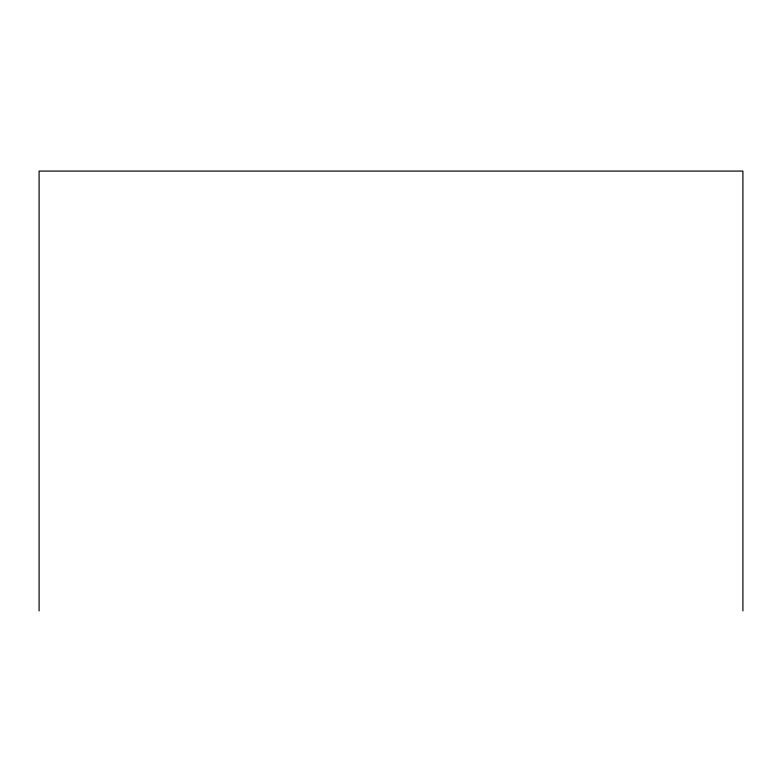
<?xml version="1.0" encoding="UTF-8"?>
<svg xmlns="http://www.w3.org/2000/svg" width="782" height="782" viewBox="0 0 782 782"><rect width="100%" height="100%" fill="white"/><g stroke="black" fill="none" stroke-linecap="round" stroke-linejoin="round"><path stroke-width="1.17" d="M742.9 610.918L742.9 171.082L39.1 171.082L39.1 610.918"/></g></svg>
